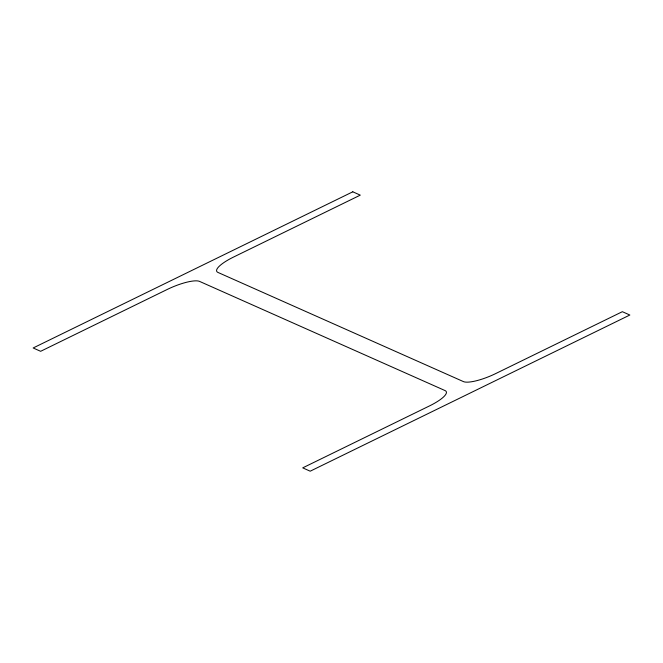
<?xml version="1.0" encoding="UTF-8"?>
<svg xmlns="http://www.w3.org/2000/svg" width="663" height="663" viewBox="0 0 663 663"><rect width="100%" height="100%" fill="white"/><g stroke="black" fill="none" stroke-linecap="round" stroke-linejoin="round"><path stroke-width="0.99" d="M352.799 191.806L33.15 347.976L40.642 351.307L167.3 289.424A27.357 6.804 -22.7 0 1 199.588 281.41L445.03 390.565A27.357 6.804 -22.7 0 1 429.375 405.98L302.718 467.863L310.201 471.194L629.85 315.024L622.358 311.693L495.7 373.576A27.357 6.804 -22.7 0 1 463.412 381.59L217.97 272.435A27.357 6.804 -22.7 0 1 233.625 257.02L360.282 195.137L352.799 191.806"/></g></svg>
